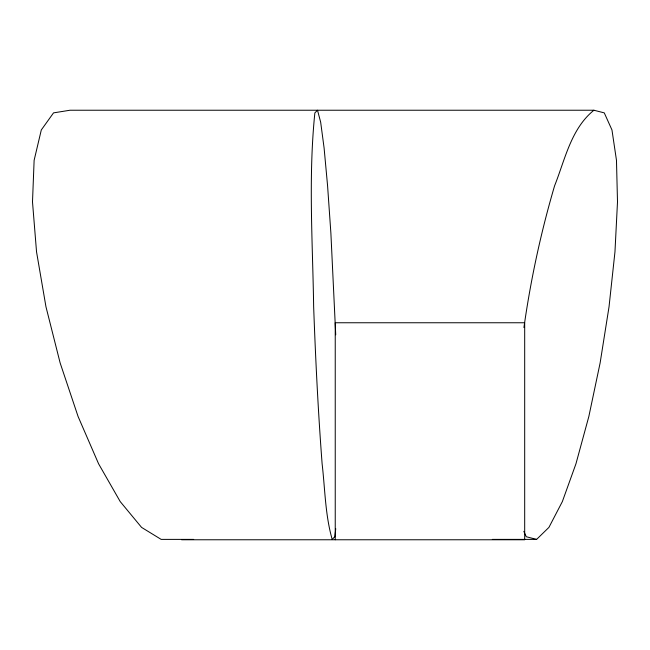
<?xml version="1.0" encoding="UTF-8"?>
<svg xmlns="http://www.w3.org/2000/svg" width="650" height="650" viewBox="0 0 650 650"><rect width="100%" height="100%" fill="white"/><g stroke="black" fill="none" stroke-linecap="round" stroke-linejoin="round"><path stroke-width="0.97" d="M335.757 528.694L334.831 536.738L332.183 539.386C325.171 514.841 325.049 488.987 322.116 463.783C318.126 411.515 315.559 359.158 313.649 306.776C312.683 242.206 308.254 177.247 314.868 112.872L317.517 110.232L320.669 122.208L324.098 147.997L327.584 185.827L330.882 233.131L335.725 334.807M523.924 327.535C530.709 279.63 540.93 232.253 554.58 185.827C564.988 159.762 570.984 128.7 593.921 110.232L604.273 112.872L611.967 129.959L616.476 160.322L617.5 201.898L614.965 251.851L609.034 306.776L600.129 362.919L588.843 416.479L575.957 463.783L562.339 501.621L548.917 527.402L536.616 539.386L492.326 539.386M593.921 110.232L69.997 110.232L53.536 112.872L41.299 129.959L34.125 160.322L32.5 201.898L36.538 251.851L45.963 306.776L60.133 362.919L78.073 416.479L98.581 463.783L120.242 501.621L141.578 527.402L161.151 539.386L193.668 539.386M181.586 539.768L524.688 539.768L524.688 322.757L335.238 322.757L335.238 539.768M536.616 539.386L526.264 536.738L523.835 531.342"/></g></svg>
